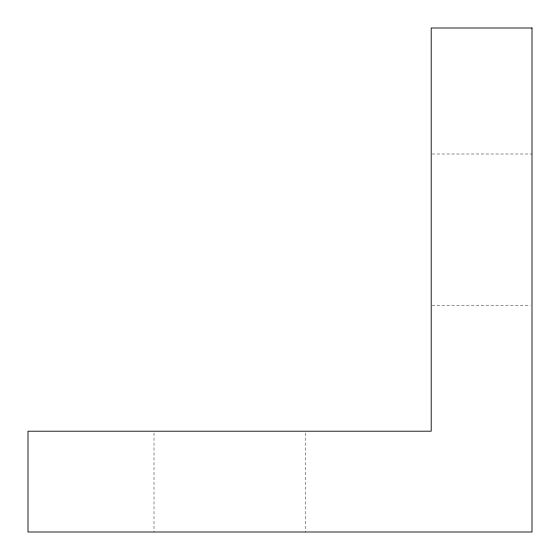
<?xml version="1.0" encoding="UTF-8"?>
<svg xmlns="http://www.w3.org/2000/svg" width="560" height="560" viewBox="0 0 560 560"><rect width="100%" height="100%" fill="white"/><g stroke="black" fill="none" stroke-linecap="round" stroke-linejoin="round"><path stroke-width="0.42" stroke-dasharray="2.8 2.1" d="M432.068 154L532 154M432.068 305.2L530.264 305.2M305.2 432.936L305.2 532M154 432.936L154 532"/><path stroke-width="0.84" d="M532 28L431.2 28L431.2 431.2L28 431.2L28 532L532 532L532 28"/></g></svg>
